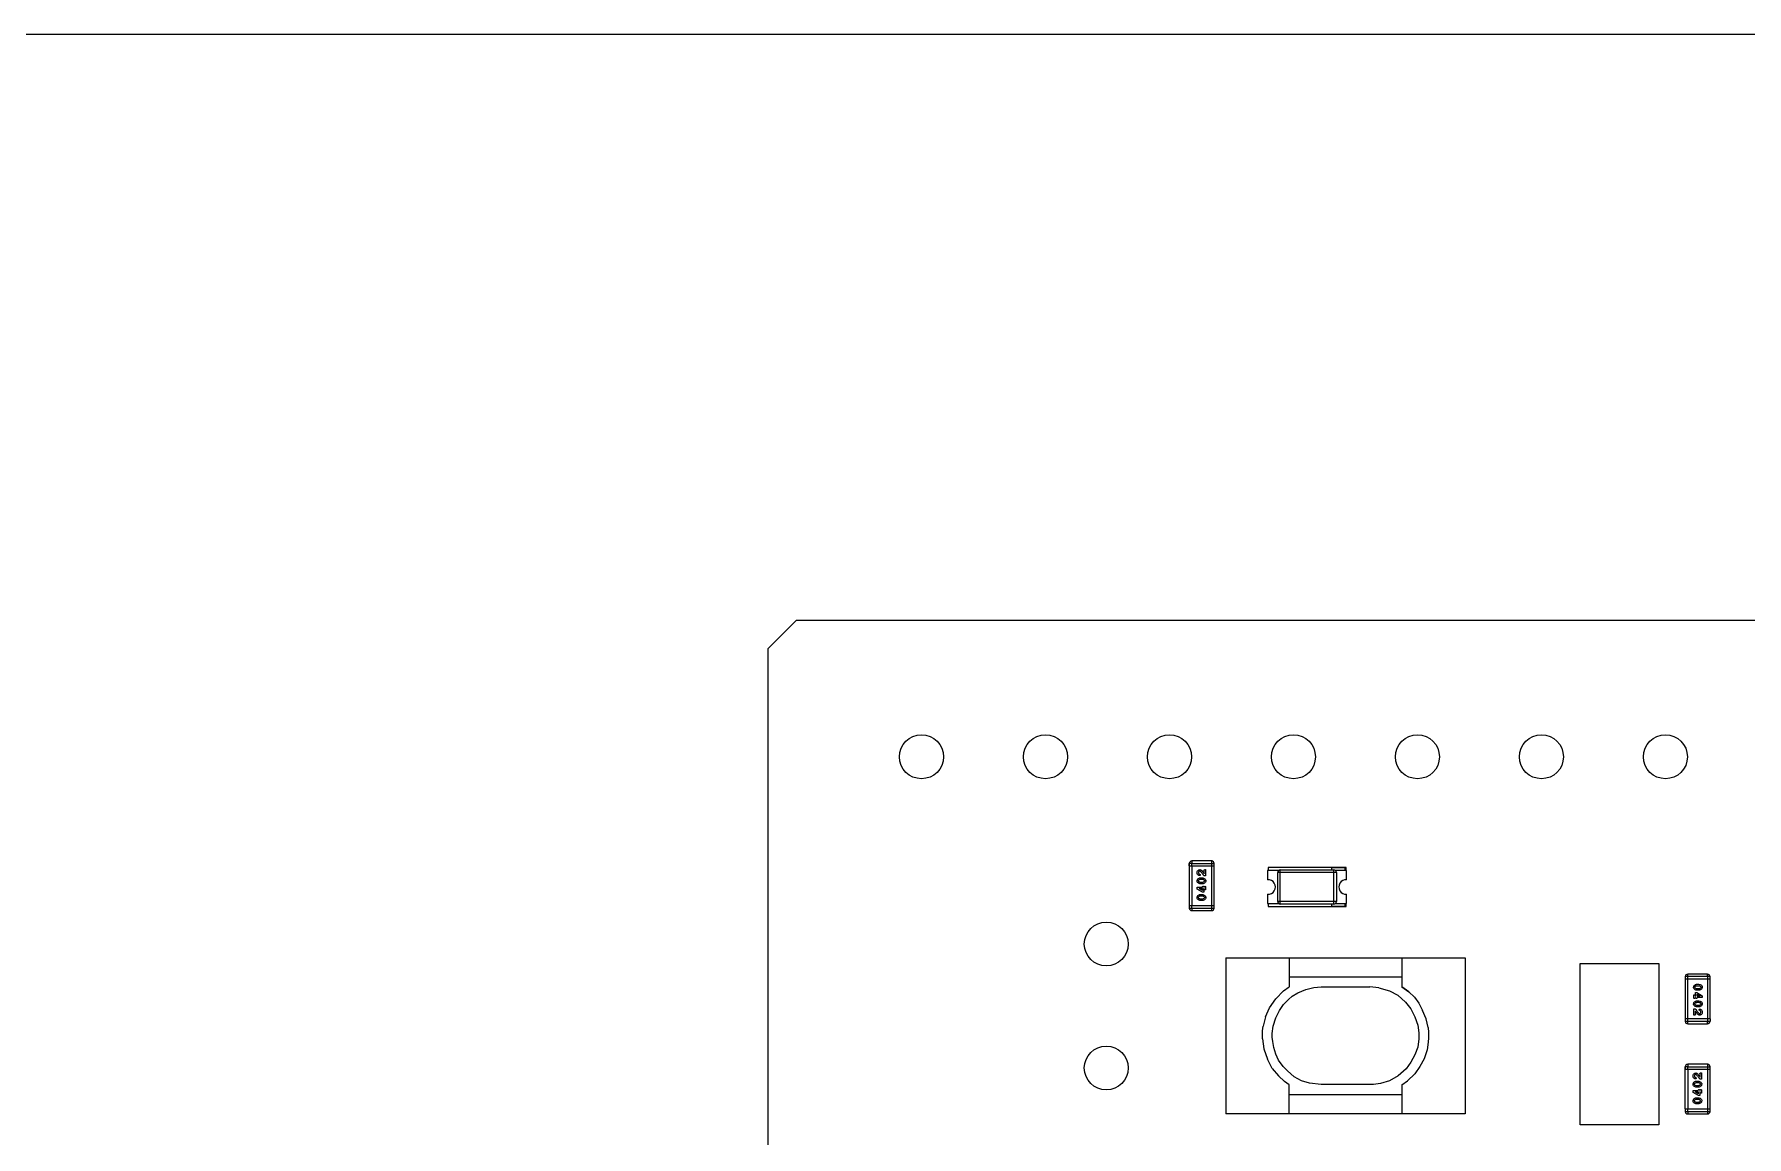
# Model space of a CAD drawing. Header units: millimetres. Extents: x 16604 to 36223, y 4309 to 8014.
# Drawn here: x 19447.64 to 19482.72, y 5306.21 to 5328.8 of the extents above; entities that cross this region are included whole.
import ezdxf

# ---------------------------------------------------------------- set-up
doc = ezdxf.new("R2010")
doc.units = ezdxf.units.MM
doc.layers.get('0').update_dxf_attribs({"lineweight": 35})

msp = doc.modelspace()

# ---------------------------------------------------------------- linework, layer by layer
at = {"color": 7, "linetype": 'Continuous', "lineweight": 25}
for p, q in [((19424.481, 5328.798), (19546.409, 5328.798)), ((19463.252, 5316.79), (19462.667, 5316.206)), ((19515.042, 5316.79), (19463.252, 5316.79)), ((19462.667, 5316.206), (19462.667, 5296.419)), ((19471.354, 5311.811), (19471.303, 5311.811)), ((19471.303, 5311.811), (19471.303, 5311.761)), ((19471.303, 5311.761), (19471.303, 5311.811)), ((19471.303, 5311.761), (19471.811, 5311.761)), ((19471.303, 5311.761), (19471.303, 5310.948)), ((19471.354, 5311.862), (19471.354, 5311.811)), ((19471.76, 5311.862), (19471.354, 5311.862)), ((19471.354, 5311.811), (19471.811, 5311.811)), ((19471.354, 5311.761), (19471.354, 5311.811)), ((19471.354, 5311.761), (19471.354, 5310.948)), ((19471.76, 5311.862), (19471.76, 5311.811)), ((19471.76, 5311.811), (19471.76, 5311.761)), ((19471.76, 5311.761), (19471.76, 5310.948)), ((19471.811, 5311.761), (19471.811, 5311.811)), ((19471.811, 5310.948), (19471.811, 5311.761)), ((19472.916, 5311.729), (19472.916, 5311.669)), ((19474.516, 5311.729), (19472.916, 5311.729)), ((19474.216, 5311.719), (19474.216, 5311.679)), ((19474.496, 5311.719), (19474.216, 5311.719)), ((19474.496, 5311.669), (19474.496, 5311.719)), ((19474.516, 5311.669), (19474.516, 5311.729)), ((19471.537, 5311.517), (19471.567, 5311.517)), ((19471.537, 5311.488), (19471.566, 5311.488)), ((19471.566, 5311.422), (19471.537, 5311.422)), ((19471.567, 5311.393), (19471.537, 5311.393)), ((19471.638, 5311.556), (19471.607, 5311.556)), ((19471.609, 5311.601), (19471.609, 5311.661)), ((19471.625, 5311.685), (19471.638, 5311.685)), ((19471.638, 5311.685), (19471.638, 5311.556)), ((19473.136, 5311.669), (19472.906, 5311.669)), ((19472.906, 5311.669), (19472.906, 5311.479)), ((19473.116, 5311.029), (19473.116, 5311.629)), ((19474.316, 5311.629), (19473.116, 5311.629)), ((19473.166, 5311.679), (19474.266, 5311.679)), ((19473.166, 5310.979), (19473.166, 5311.679)), ((19474.266, 5310.979), (19474.266, 5311.679)), ((19474.526, 5311.669), (19474.296, 5311.669)), ((19474.316, 5311.629), (19474.316, 5311.029)), ((19474.526, 5311.479), (19474.526, 5311.669)), ((19471.465, 5311.287), (19471.465, 5311.325)), ((19471.465, 5311.325), (19471.57, 5311.325)), ((19471.575, 5311.22), (19471.465, 5311.287)), ((19471.505, 5311.296), (19471.57, 5311.296)), ((19471.57, 5311.257), (19471.505, 5311.296)), ((19471.537, 5311.176), (19471.567, 5311.176)), ((19471.537, 5311.147), (19471.566, 5311.147)), ((19471.566, 5311.081), (19471.537, 5311.081)), ((19471.567, 5311.053), (19471.537, 5311.053)), ((19471.57, 5311.296), (19471.57, 5311.257)), ((19471.599, 5311.22), (19471.575, 5311.22)), ((19471.599, 5311.325), (19471.609, 5311.325)), ((19471.609, 5311.296), (19471.599, 5311.296)), ((19471.599, 5311.296), (19471.599, 5311.22)), ((19471.609, 5311.286), (19471.609, 5311.296)), ((19471.638, 5311.325), (19471.638, 5311.286)), ((19472.906, 5311.18), (19472.906, 5310.989)), ((19474.316, 5311.029), (19473.116, 5311.029)), ((19474.526, 5310.989), (19474.526, 5311.18)), ((19471.303, 5310.948), (19471.303, 5310.897)), ((19471.303, 5310.948), (19471.76, 5310.948)), ((19471.303, 5310.897), (19471.76, 5310.897)), ((19471.354, 5310.897), (19471.354, 5310.948)), ((19471.354, 5310.897), (19471.354, 5310.846)), ((19471.354, 5310.846), (19471.76, 5310.846)), ((19471.76, 5310.948), (19471.76, 5310.897)), ((19471.76, 5310.948), (19471.811, 5310.948)), ((19471.76, 5310.897), (19471.76, 5310.846)), ((19471.76, 5310.897), (19471.811, 5310.897)), ((19471.811, 5310.897), (19471.811, 5310.948)), ((19472.906, 5310.989), (19473.136, 5310.989)), ((19472.916, 5310.989), (19472.916, 5310.929)), ((19472.916, 5310.929), (19474.516, 5310.929)), ((19474.266, 5310.979), (19473.166, 5310.979)), ((19474.216, 5310.979), (19474.216, 5310.939)), ((19474.216, 5310.939), (19474.496, 5310.939)), ((19474.296, 5310.989), (19474.526, 5310.989)), ((19474.496, 5310.939), (19474.496, 5310.989)), ((19474.516, 5310.929), (19474.516, 5310.989)), ((19472.053, 5309.881), (19472.053, 5306.681)), ((19472.053, 5309.881), (19476.953, 5309.881)), ((19473.349, 5309.881), (19473.349, 5309.287)), ((19475.657, 5309.881), (19475.657, 5309.287)), ((19476.953, 5309.881), (19476.953, 5306.681)), ((19479.312, 5309.764), (19480.922, 5309.764)), ((19479.312, 5306.454), (19479.312, 5309.764)), ((19480.922, 5309.764), (19480.922, 5306.454)), ((19473.233, 5309.201), (19473.349, 5309.287)), ((19475.657, 5309.481), (19473.349, 5309.481)), ((19473.693, 5309.231), (19473.853, 5309.271)), ((19473.853, 5309.271), (19474.003, 5309.281)), ((19474.003, 5309.281), (19475.003, 5309.281)), ((19475.183, 5309.261), (19475.003, 5309.281)), ((19475.183, 5309.261), (19475.403, 5309.201)), ((19475.657, 5309.287), (19475.803, 5309.181)), ((19475.803, 5309.181), (19475.657, 5309.287)), ((19481.971, 5309.492), (19481.463, 5309.492)), ((19481.463, 5309.492), (19481.463, 5309.441)), ((19481.463, 5309.441), (19481.463, 5308.578)), ((19481.971, 5309.441), (19481.463, 5309.441)), ((19481.92, 5309.543), (19481.514, 5309.543)), ((19481.514, 5309.492), (19481.514, 5309.543)), ((19481.514, 5308.578), (19481.514, 5309.492)), ((19481.708, 5309.336), (19481.737, 5309.336)), ((19481.708, 5309.307), (19481.737, 5309.307)), ((19481.92, 5309.492), (19481.92, 5309.543)), ((19481.92, 5309.492), (19481.92, 5308.578)), ((19481.971, 5308.628), (19481.971, 5309.492)), ((19472.943, 5308.851), (19473.073, 5309.041)), ((19473.233, 5309.201), (19473.073, 5309.041)), ((19473.153, 5308.801), (19473.233, 5308.921)), ((19473.233, 5308.921), (19473.333, 5309.021)), ((19473.333, 5309.021), (19473.413, 5309.091)), ((19473.413, 5309.091), (19473.523, 5309.161)), ((19473.523, 5309.161), (19473.693, 5309.231)), ((19475.403, 5309.201), (19475.573, 5309.111)), ((19475.573, 5309.111), (19475.733, 5308.971)), ((19475.733, 5308.971), (19475.843, 5308.831)), ((19475.913, 5309.071), (19475.803, 5309.181)), ((19475.913, 5309.071), (19476.003, 5308.951)), ((19476.003, 5308.951), (19476.083, 5308.801)), ((19481.636, 5309.064), (19481.636, 5309.103)), ((19481.665, 5309.103), (19481.665, 5309.092)), ((19481.665, 5309.092), (19481.675, 5309.092)), ((19481.675, 5309.064), (19481.665, 5309.064)), ((19481.675, 5309.092), (19481.675, 5309.168)), ((19481.675, 5309.168), (19481.699, 5309.168)), ((19481.699, 5309.168), (19481.809, 5309.101)), ((19481.704, 5309.132), (19481.769, 5309.092)), ((19481.704, 5309.092), (19481.704, 5309.132)), ((19481.769, 5309.092), (19481.704, 5309.092)), ((19481.809, 5309.064), (19481.704, 5309.064)), ((19481.737, 5309.242), (19481.708, 5309.242)), ((19481.737, 5309.213), (19481.708, 5309.213)), ((19481.708, 5308.995), (19481.737, 5308.995)), ((19481.708, 5308.967), (19481.737, 5308.967)), ((19481.809, 5309.101), (19481.809, 5309.064)), ((19472.863, 5308.671), (19472.813, 5308.481)), ((19472.863, 5308.671), (19472.943, 5308.851)), ((19473.023, 5308.481), (19473.073, 5308.651)), ((19473.073, 5308.651), (19473.153, 5308.801)), ((19475.843, 5308.831), (19475.923, 5308.671)), ((19475.923, 5308.671), (19475.983, 5308.501)), ((19476.153, 5308.631), (19476.083, 5308.801)), ((19476.193, 5308.451), (19476.153, 5308.631)), ((19481.971, 5308.628), (19481.463, 5308.628)), ((19481.463, 5308.578), (19481.971, 5308.578)), ((19481.514, 5308.527), (19481.514, 5308.578)), ((19481.636, 5308.704), (19481.636, 5308.833)), ((19481.636, 5308.833), (19481.667, 5308.833)), ((19481.649, 5308.704), (19481.636, 5308.704)), ((19481.665, 5308.788), (19481.665, 5308.728)), ((19481.737, 5308.901), (19481.708, 5308.901)), ((19481.737, 5308.872), (19481.708, 5308.872)), ((19481.92, 5308.527), (19481.92, 5308.578)), ((19481.971, 5308.628), (19481.971, 5308.578)), ((19472.803, 5308.381), (19472.813, 5308.481)), ((19472.803, 5308.221), (19472.803, 5308.381)), ((19472.803, 5308.221), (19472.833, 5308.011)), ((19473.003, 5308.331), (19473.023, 5308.481)), ((19473.003, 5308.251), (19473.003, 5308.331)), ((19473.013, 5308.161), (19473.003, 5308.251)), ((19475.983, 5308.501), (19476.003, 5308.341)), ((19476.003, 5308.221), (19475.983, 5308.051)), ((19476.003, 5308.341), (19476.003, 5308.221)), ((19476.193, 5308.451), (19476.203, 5308.351)), ((19476.203, 5308.241), (19476.193, 5308.151)), ((19476.203, 5308.351), (19476.203, 5308.241)), ((19481.514, 5308.527), (19481.92, 5308.527)), ((19472.833, 5308.011), (19472.903, 5307.801)), ((19473.033, 5308.041), (19473.013, 5308.161)), ((19473.073, 5307.901), (19473.033, 5308.041)), ((19473.133, 5307.781), (19473.073, 5307.901)), ((19475.923, 5307.891), (19475.843, 5307.741)), ((19475.983, 5308.051), (19475.923, 5307.891)), ((19476.173, 5307.991), (19476.113, 5307.811)), ((19476.193, 5308.151), (19476.173, 5307.991)), ((19473.003, 5307.611), (19472.903, 5307.801)), ((19473.003, 5307.611), (19473.133, 5307.461)), ((19473.223, 5307.651), (19473.133, 5307.781)), ((19473.313, 5307.561), (19473.223, 5307.651)), ((19473.453, 5307.441), (19473.313, 5307.561)), ((19475.743, 5307.601), (19475.583, 5307.461)), ((19475.843, 5307.741), (19475.743, 5307.601)), ((19476.023, 5307.651), (19475.923, 5307.501)), ((19476.113, 5307.811), (19476.023, 5307.651)), ((19481.514, 5307.646), (19481.463, 5307.646)), ((19481.463, 5307.646), (19481.463, 5307.595)), ((19481.463, 5307.595), (19481.463, 5307.646)), ((19481.463, 5307.595), (19481.514, 5307.595)), ((19481.463, 5306.783), (19481.463, 5307.595)), ((19481.514, 5307.697), (19481.514, 5307.646)), ((19481.92, 5307.697), (19481.514, 5307.697)), ((19481.514, 5307.646), (19481.971, 5307.646)), ((19481.514, 5307.595), (19481.514, 5307.646)), ((19481.514, 5307.595), (19481.971, 5307.595)), ((19481.514, 5307.595), (19481.514, 5306.783)), ((19481.785, 5307.519), (19481.798, 5307.519)), ((19481.798, 5307.519), (19481.798, 5307.391)), ((19481.92, 5307.697), (19481.92, 5307.646)), ((19481.92, 5307.646), (19481.92, 5307.595)), ((19481.92, 5307.595), (19481.92, 5306.783)), ((19481.971, 5307.595), (19481.971, 5307.646)), ((19481.971, 5306.783), (19481.971, 5307.595)), ((19473.253, 5307.341), (19473.133, 5307.461)), ((19473.349, 5307.275), (19473.253, 5307.341)), ((19473.349, 5306.681), (19473.349, 5307.275)), ((19473.603, 5307.361), (19473.453, 5307.441)), ((19473.763, 5307.311), (19473.603, 5307.361)), ((19474.003, 5307.281), (19473.763, 5307.311)), ((19474.713, 5307.281), (19474.003, 5307.281)), ((19475.073, 5307.281), (19474.713, 5307.281)), ((19475.223, 5307.301), (19475.073, 5307.281)), ((19475.403, 5307.361), (19475.223, 5307.301)), ((19475.583, 5307.461), (19475.403, 5307.361)), ((19475.657, 5307.275), (19475.773, 5307.361)), ((19475.657, 5307.275), (19475.657, 5306.681)), ((19475.773, 5307.361), (19475.923, 5307.501)), ((19481.625, 5307.122), (19481.625, 5307.16)), ((19481.625, 5307.16), (19481.73, 5307.16)), ((19481.697, 5307.351), (19481.727, 5307.351)), ((19481.697, 5307.323), (19481.726, 5307.323)), ((19481.726, 5307.257), (19481.697, 5307.257)), ((19481.727, 5307.228), (19481.697, 5307.228)), ((19481.759, 5307.16), (19481.769, 5307.16)), ((19481.798, 5307.391), (19481.767, 5307.391)), ((19481.769, 5307.435), (19481.769, 5307.496)), ((19481.798, 5307.16), (19481.798, 5307.121)), ((19473.349, 5307.081), (19475.657, 5307.081)), ((19481.735, 5307.055), (19481.625, 5307.122)), ((19481.665, 5307.131), (19481.73, 5307.131)), ((19481.73, 5307.091), (19481.665, 5307.131)), ((19481.697, 5307.011), (19481.727, 5307.011)), ((19481.697, 5306.982), (19481.726, 5306.982)), ((19481.726, 5306.916), (19481.697, 5306.916)), ((19481.727, 5306.887), (19481.697, 5306.887)), ((19481.73, 5307.131), (19481.73, 5307.091)), ((19481.759, 5307.055), (19481.735, 5307.055)), ((19481.769, 5307.131), (19481.759, 5307.131)), ((19481.759, 5307.131), (19481.759, 5307.055)), ((19481.769, 5307.121), (19481.769, 5307.131)), ((19476.953, 5306.681), (19472.053, 5306.681)), ((19480.922, 5306.454), (19479.312, 5306.454)), ((19481.463, 5306.783), (19481.92, 5306.783)), ((19481.463, 5306.783), (19481.463, 5306.732)), ((19481.463, 5306.732), (19481.92, 5306.732)), ((19481.514, 5306.732), (19481.514, 5306.783)), ((19481.514, 5306.732), (19481.514, 5306.681)), ((19481.514, 5306.681), (19481.92, 5306.681)), ((19481.92, 5306.783), (19481.971, 5306.783)), ((19481.92, 5306.783), (19481.92, 5306.732)), ((19481.92, 5306.732), (19481.92, 5306.681)), ((19481.92, 5306.732), (19481.971, 5306.732)), ((19481.971, 5306.732), (19481.971, 5306.783))]:
    msp.add_line(p, q, dxfattribs=at)
for centre in [(19465.817, 5313.996), (19468.357, 5313.996), (19470.897, 5313.996), (19473.437, 5313.996), (19475.977, 5313.996), (19478.517, 5313.996), (19481.057, 5313.996), (19469.602, 5310.161), (19469.602, 5307.621)]:
    msp.add_circle(centre, 0.45, dxfattribs=at)
for centre, radius, start, end in [((19471.354, 5311.811), 0.0508, 90, 180), ((19471.76, 5311.811), 0.0508, 0, 90), ((19472.916, 5311.329), 0.15, 266.1775, 93.8226), ((19473.166, 5311.629), 0.05, 90, 180), ((19474.266, 5311.629), 0.05, 0, 90), ((19474.516, 5311.329), 0.15, 86.1775, 273.8226), ((19473.166, 5311.029), 0.05, 180, 270), ((19474.266, 5311.029), 0.05, 270, 0), ((19471.354, 5310.897), 0.0508, 180, 270), ((19471.76, 5310.897), 0.0508, 270, 0), ((19481.514, 5309.492), 0.0508, 90, 180), ((19481.92, 5309.492), 0.0508, 0, 90), ((19481.514, 5308.578), 0.0508, 180, 270), ((19481.92, 5308.578), 0.0508, 270, 0), ((19481.514, 5307.646), 0.0508, 90, 180), ((19481.92, 5307.646), 0.0508, 0, 90), ((19481.514, 5306.732), 0.0508, 180, 270), ((19481.92, 5306.732), 0.0508, 270, 0)]:
    msp.add_arc(centre, radius, start, end, dxfattribs=at)
for points, knots in [([(19471.807, 5311.83), (19471.807, 5311.83), (19471.806, 5311.834), (19471.802, 5311.841), (19471.795, 5311.849), (19471.787, 5311.855), (19471.778, 5311.859), (19471.769, 5311.862), (19471.763, 5311.862), (19471.76, 5311.862)], [0, 0, 0, 0, 0.017775, 0.191787, 0.36605, 0.537057, 0.701169, 0.855769, 1, 1, 1, 1]), ([(19471.463, 5311.623), (19471.463, 5311.632), (19471.465, 5311.649), (19471.479, 5311.669), (19471.497, 5311.682), (19471.511, 5311.684), (19471.517, 5311.685)], [0, 0, 0, 0, 0.2802887, 0.5598365, 0.7799445, 1, 1, 1, 1]), ([(19471.512, 5311.561), (19471.504, 5311.563), (19471.488, 5311.568), (19471.468, 5311.59), (19471.464, 5311.611), (19471.463, 5311.623)], [0, 0, 0, 0, 0.2798135, 0.5606238, 1, 1, 1, 1]), ([(19471.463, 5311.455), (19471.464, 5311.465), (19471.466, 5311.486), (19471.49, 5311.503), (19471.513, 5311.515), (19471.529, 5311.516), (19471.537, 5311.517)], [0, 0, 0, 0, 0.278653, 0.558132, 0.779122, 1, 1, 1, 1]), ([(19471.537, 5311.393), (19471.527, 5311.395), (19471.507, 5311.397), (19471.482, 5311.41), (19471.465, 5311.431), (19471.463, 5311.447), (19471.463, 5311.455)], [0, 0, 0, 0, 0.280233, 0.56078, 0.780163, 1, 1, 1, 1]), ([(19471.516, 5311.656), (19471.512, 5311.655), (19471.503, 5311.653), (19471.493, 5311.641), (19471.492, 5311.63), (19471.491, 5311.623)], [0, 0, 0, 0, 0.278618, 0.559765, 1, 1, 1, 1]), ([(19471.491, 5311.623), (19471.492, 5311.618), (19471.493, 5311.609), (19471.498, 5311.602), (19471.5, 5311.598)], [0, 0, 0, 0, 0.559769, 1, 1, 1, 1]), ([(19471.491, 5311.455), (19471.492, 5311.459), (19471.493, 5311.467), (19471.498, 5311.473), (19471.5, 5311.475)], [0, 0, 0, 0, 0.559719, 1, 1, 1, 1]), ([(19471.501, 5311.434), (19471.498, 5311.438), (19471.492, 5311.444), (19471.492, 5311.451), (19471.491, 5311.455)], [0, 0, 0, 0, 0.558894, 1, 1, 1, 1]), ([(19471.5, 5311.598), (19471.503, 5311.596), (19471.507, 5311.593), (19471.512, 5311.591), (19471.515, 5311.59)], [0, 0, 0, 0, 0.559298, 1, 1, 1, 1]), ([(19471.5, 5311.475), (19471.507, 5311.479), (19471.518, 5311.487), (19471.532, 5311.487), (19471.537, 5311.488)], [0, 0, 0, 0, 0.559235, 1, 1, 1, 1]), ([(19471.537, 5311.422), (19471.53, 5311.423), (19471.517, 5311.424), (19471.506, 5311.431), (19471.501, 5311.434)], [0, 0, 0, 0, 0.559873, 1, 1, 1, 1]), ([(19471.526, 5311.576), (19471.525, 5311.574), (19471.525, 5311.57), (19471.521, 5311.565), (19471.517, 5311.562), (19471.513, 5311.561), (19471.512, 5311.561)], [0, 0, 0, 0, 0.2795042, 0.559316, 0.7797731, 1, 1, 1, 1]), ([(19471.515, 5311.59), (19471.516, 5311.589), (19471.52, 5311.588), (19471.523, 5311.585), (19471.525, 5311.58), (19471.526, 5311.577), (19471.526, 5311.576)], [0, 0, 0, 0, 0.280502, 0.559573, 0.77954, 1, 1, 1, 1]), ([(19471.532, 5311.648), (19471.529, 5311.65), (19471.525, 5311.654), (19471.518, 5311.655), (19471.516, 5311.656)], [0, 0, 0, 0, 0.560979, 1, 1, 1, 1]), ([(19471.517, 5311.685), (19471.524, 5311.684), (19471.534, 5311.683), (19471.547, 5311.675), (19471.556, 5311.666), (19471.562, 5311.66), (19471.564, 5311.657)], [0, 0, 0, 0, 0.338889, 0.558801, 0.779364, 1, 1, 1, 1]), ([(19471.607, 5311.556), (19471.599, 5311.567), (19471.585, 5311.584), (19471.566, 5311.608), (19471.55, 5311.629), (19471.538, 5311.641), (19471.532, 5311.648)], [0, 0, 0, 0, 0.340031, 0.560051, 0.780068, 1, 1, 1, 1]), ([(19471.564, 5311.657), (19471.573, 5311.646), (19471.588, 5311.628), (19471.603, 5311.609), (19471.609, 5311.601)], [0, 0, 0, 0, 0.559982, 1, 1, 1, 1]), ([(19471.566, 5311.488), (19471.574, 5311.487), (19471.587, 5311.486), (19471.598, 5311.479), (19471.602, 5311.476)], [0, 0, 0, 0, 0.559888, 1, 1, 1, 1]), ([(19471.603, 5311.435), (19471.597, 5311.431), (19471.586, 5311.424), (19471.572, 5311.423), (19471.566, 5311.422)], [0, 0, 0, 0, 0.559159, 1, 1, 1, 1]), ([(19471.567, 5311.517), (19471.577, 5311.516), (19471.597, 5311.513), (19471.622, 5311.5), (19471.639, 5311.479), (19471.64, 5311.463), (19471.641, 5311.455)], [0, 0, 0, 0, 0.280233, 0.560818, 0.780182, 1, 1, 1, 1]), ([(19471.641, 5311.455), (19471.64, 5311.445), (19471.637, 5311.424), (19471.614, 5311.407), (19471.59, 5311.395), (19471.575, 5311.394), (19471.567, 5311.393)], [0, 0, 0, 0, 0.278665, 0.558122, 0.779114, 1, 1, 1, 1]), ([(19471.602, 5311.476), (19471.606, 5311.473), (19471.611, 5311.467), (19471.612, 5311.459), (19471.612, 5311.455)], [0, 0, 0, 0, 0.55887, 1, 1, 1, 1]), ([(19471.612, 5311.455), (19471.612, 5311.451), (19471.611, 5311.443), (19471.606, 5311.438), (19471.603, 5311.435)], [0, 0, 0, 0, 0.559767, 1, 1, 1, 1]), ([(19471.604, 5311.67), (19471.605, 5311.673), (19471.605, 5311.676), (19471.608, 5311.68), (19471.614, 5311.684), (19471.62, 5311.684), (19471.625, 5311.685)], [0, 0, 0, 0, 0.249198, 0.374789, 0.500587, 1, 1, 1, 1]), ([(19471.609, 5311.661), (19471.608, 5311.662), (19471.605, 5311.665), (19471.605, 5311.669), (19471.604, 5311.67)], [0, 0, 0, 0, 0.56148, 1, 1, 1, 1]), ([(19471.463, 5311.114), (19471.464, 5311.124), (19471.466, 5311.145), (19471.49, 5311.163), (19471.513, 5311.174), (19471.529, 5311.175), (19471.537, 5311.176)], [0, 0, 0, 0, 0.278653, 0.558132, 0.779122, 1, 1, 1, 1]), ([(19471.537, 5311.053), (19471.527, 5311.054), (19471.507, 5311.056), (19471.482, 5311.07), (19471.465, 5311.09), (19471.463, 5311.106), (19471.463, 5311.114)], [0, 0, 0, 0, 0.2802329, 0.5607804, 0.7801634, 1, 1, 1, 1]), ([(19471.491, 5311.114), (19471.492, 5311.119), (19471.493, 5311.126), (19471.498, 5311.132), (19471.5, 5311.134)], [0, 0, 0, 0, 0.5597193, 1, 1, 1, 1]), ([(19471.501, 5311.094), (19471.498, 5311.097), (19471.492, 5311.103), (19471.492, 5311.111), (19471.491, 5311.114)], [0, 0, 0, 0, 0.5588939, 1, 1, 1, 1]), ([(19471.5, 5311.134), (19471.507, 5311.138), (19471.518, 5311.146), (19471.532, 5311.147), (19471.537, 5311.147)], [0, 0, 0, 0, 0.559235, 1, 1, 1, 1]), ([(19471.537, 5311.081), (19471.53, 5311.082), (19471.517, 5311.083), (19471.506, 5311.09), (19471.501, 5311.094)], [0, 0, 0, 0, 0.559873, 1, 1, 1, 1]), ([(19471.566, 5311.147), (19471.574, 5311.146), (19471.587, 5311.146), (19471.598, 5311.138), (19471.602, 5311.135)], [0, 0, 0, 0, 0.559888, 1, 1, 1, 1]), ([(19471.603, 5311.094), (19471.597, 5311.09), (19471.586, 5311.083), (19471.572, 5311.082), (19471.566, 5311.081)], [0, 0, 0, 0, 0.559159, 1, 1, 1, 1]), ([(19471.567, 5311.176), (19471.577, 5311.175), (19471.597, 5311.172), (19471.622, 5311.159), (19471.639, 5311.138), (19471.64, 5311.122), (19471.641, 5311.114)], [0, 0, 0, 0, 0.280233, 0.560818, 0.780182, 1, 1, 1, 1]), ([(19471.641, 5311.114), (19471.64, 5311.104), (19471.637, 5311.083), (19471.614, 5311.066), (19471.59, 5311.054), (19471.575, 5311.053), (19471.567, 5311.053)], [0, 0, 0, 0, 0.278665, 0.558122, 0.779114, 1, 1, 1, 1]), ([(19471.57, 5311.325), (19471.57, 5311.328), (19471.57, 5311.333), (19471.573, 5311.339), (19471.579, 5311.343), (19471.583, 5311.343), (19471.585, 5311.344)], [0, 0, 0, 0, 0.280975, 0.560088, 0.779862, 1, 1, 1, 1]), ([(19471.585, 5311.344), (19471.587, 5311.343), (19471.592, 5311.343), (19471.599, 5311.336), (19471.599, 5311.329), (19471.599, 5311.325)], [0, 0, 0, 0, 0.280064, 0.559335, 1, 1, 1, 1]), ([(19471.602, 5311.135), (19471.606, 5311.132), (19471.611, 5311.126), (19471.612, 5311.118), (19471.612, 5311.114)], [0, 0, 0, 0, 0.55887, 1, 1, 1, 1]), ([(19471.612, 5311.114), (19471.612, 5311.11), (19471.611, 5311.102), (19471.606, 5311.097), (19471.603, 5311.094)], [0, 0, 0, 0, 0.559767, 1, 1, 1, 1]), ([(19471.609, 5311.325), (19471.61, 5311.328), (19471.61, 5311.333), (19471.613, 5311.339), (19471.618, 5311.343), (19471.622, 5311.343), (19471.624, 5311.344)], [0, 0, 0, 0, 0.280975, 0.560088, 0.779862, 1, 1, 1, 1]), ([(19471.624, 5311.268), (19471.621, 5311.268), (19471.616, 5311.269), (19471.61, 5311.276), (19471.61, 5311.282), (19471.609, 5311.286)], [0, 0, 0, 0, 0.280041, 0.559337, 1, 1, 1, 1]), ([(19471.624, 5311.344), (19471.626, 5311.343), (19471.631, 5311.343), (19471.638, 5311.336), (19471.638, 5311.329), (19471.638, 5311.325)], [0, 0, 0, 0, 0.2800636, 0.5593346, 1, 1, 1, 1]), ([(19471.638, 5311.286), (19471.638, 5311.284), (19471.638, 5311.279), (19471.635, 5311.272), (19471.63, 5311.268), (19471.626, 5311.268), (19471.624, 5311.268)], [0, 0, 0, 0, 0.280947, 0.560058, 0.77987, 1, 1, 1, 1]), ([(19481.633, 5309.275), (19481.634, 5309.285), (19481.637, 5309.305), (19481.661, 5309.323), (19481.684, 5309.334), (19481.7, 5309.336), (19481.708, 5309.336)], [0, 0, 0, 0, 0.278665, 0.558122, 0.779114, 1, 1, 1, 1]), ([(19481.708, 5309.213), (19481.698, 5309.214), (19481.678, 5309.216), (19481.653, 5309.23), (19481.635, 5309.251), (19481.634, 5309.267), (19481.633, 5309.275)], [0, 0, 0, 0, 0.2802329, 0.5608177, 0.7801821, 1, 1, 1, 1]), ([(19481.662, 5309.274), (19481.662, 5309.279), (19481.663, 5309.287), (19481.668, 5309.292), (19481.671, 5309.295)], [0, 0, 0, 0, 0.559767, 1, 1, 1, 1]), ([(19481.672, 5309.254), (19481.669, 5309.257), (19481.663, 5309.263), (19481.662, 5309.271), (19481.662, 5309.274)], [0, 0, 0, 0, 0.55887, 1, 1, 1, 1]), ([(19481.671, 5309.295), (19481.677, 5309.299), (19481.689, 5309.306), (19481.702, 5309.307), (19481.708, 5309.307)], [0, 0, 0, 0, 0.559159, 1, 1, 1, 1]), ([(19481.737, 5309.336), (19481.747, 5309.335), (19481.767, 5309.333), (19481.792, 5309.319), (19481.809, 5309.299), (19481.811, 5309.283), (19481.811, 5309.275)], [0, 0, 0, 0, 0.280233, 0.56078, 0.780163, 1, 1, 1, 1]), ([(19481.737, 5309.307), (19481.744, 5309.307), (19481.757, 5309.306), (19481.768, 5309.299), (19481.773, 5309.295)], [0, 0, 0, 0, 0.559873, 1, 1, 1, 1]), ([(19481.811, 5309.275), (19481.81, 5309.265), (19481.808, 5309.244), (19481.784, 5309.226), (19481.761, 5309.215), (19481.745, 5309.214), (19481.737, 5309.213)], [0, 0, 0, 0, 0.278653, 0.558132, 0.779122, 1, 1, 1, 1]), ([(19481.773, 5309.295), (19481.776, 5309.292), (19481.782, 5309.286), (19481.782, 5309.278), (19481.783, 5309.275)], [0, 0, 0, 0, 0.558894, 1, 1, 1, 1]), ([(19481.783, 5309.275), (19481.782, 5309.27), (19481.782, 5309.263), (19481.776, 5309.257), (19481.774, 5309.254)], [0, 0, 0, 0, 0.559719, 1, 1, 1, 1]), ([(19481.633, 5308.934), (19481.634, 5308.944), (19481.637, 5308.965), (19481.661, 5308.982), (19481.684, 5308.994), (19481.7, 5308.995), (19481.708, 5308.995)], [0, 0, 0, 0, 0.278665, 0.558122, 0.779114, 1, 1, 1, 1]), ([(19481.708, 5308.872), (19481.698, 5308.873), (19481.678, 5308.876), (19481.653, 5308.889), (19481.635, 5308.91), (19481.634, 5308.926), (19481.633, 5308.934)], [0, 0, 0, 0, 0.280233, 0.560818, 0.780182, 1, 1, 1, 1]), ([(19481.636, 5309.103), (19481.636, 5309.105), (19481.636, 5309.11), (19481.639, 5309.117), (19481.644, 5309.121), (19481.648, 5309.121), (19481.65, 5309.121)], [0, 0, 0, 0, 0.280947, 0.560058, 0.77987, 1, 1, 1, 1]), ([(19481.65, 5309.045), (19481.648, 5309.046), (19481.643, 5309.046), (19481.636, 5309.053), (19481.636, 5309.06), (19481.636, 5309.064)], [0, 0, 0, 0, 0.280064, 0.559335, 1, 1, 1, 1]), ([(19481.65, 5309.121), (19481.653, 5309.121), (19481.658, 5309.12), (19481.664, 5309.113), (19481.664, 5309.107), (19481.665, 5309.103)], [0, 0, 0, 0, 0.280041, 0.559337, 1, 1, 1, 1]), ([(19481.665, 5309.064), (19481.665, 5309.061), (19481.664, 5309.056), (19481.661, 5309.05), (19481.656, 5309.046), (19481.652, 5309.045), (19481.65, 5309.045)], [0, 0, 0, 0, 0.280975, 0.560088, 0.779862, 1, 1, 1, 1]), ([(19481.662, 5308.934), (19481.662, 5308.938), (19481.663, 5308.946), (19481.668, 5308.951), (19481.671, 5308.954)], [0, 0, 0, 0, 0.559767, 1, 1, 1, 1]), ([(19481.672, 5308.913), (19481.669, 5308.916), (19481.663, 5308.922), (19481.662, 5308.93), (19481.662, 5308.934)], [0, 0, 0, 0, 0.55887, 1, 1, 1, 1]), ([(19481.671, 5308.954), (19481.677, 5308.958), (19481.689, 5308.965), (19481.702, 5308.966), (19481.708, 5308.967)], [0, 0, 0, 0, 0.559159, 1, 1, 1, 1]), ([(19481.708, 5309.242), (19481.701, 5309.242), (19481.687, 5309.243), (19481.676, 5309.251), (19481.672, 5309.254)], [0, 0, 0, 0, 0.559888, 1, 1, 1, 1]), ([(19481.708, 5308.901), (19481.701, 5308.902), (19481.687, 5308.902), (19481.676, 5308.91), (19481.672, 5308.913)], [0, 0, 0, 0, 0.5598875, 1, 1, 1, 1]), ([(19481.69, 5309.045), (19481.687, 5309.046), (19481.682, 5309.046), (19481.676, 5309.053), (19481.675, 5309.06), (19481.675, 5309.064)], [0, 0, 0, 0, 0.280064, 0.559335, 1, 1, 1, 1]), ([(19481.704, 5309.064), (19481.704, 5309.061), (19481.704, 5309.056), (19481.701, 5309.05), (19481.695, 5309.046), (19481.691, 5309.045), (19481.69, 5309.045)], [0, 0, 0, 0, 0.280975, 0.560088, 0.779862, 1, 1, 1, 1]), ([(19481.774, 5309.254), (19481.767, 5309.25), (19481.756, 5309.243), (19481.743, 5309.242), (19481.737, 5309.242)], [0, 0, 0, 0, 0.5592349, 1, 1, 1, 1]), ([(19481.737, 5308.995), (19481.747, 5308.994), (19481.767, 5308.992), (19481.792, 5308.978), (19481.809, 5308.958), (19481.811, 5308.942), (19481.811, 5308.934)], [0, 0, 0, 0, 0.280233, 0.56078, 0.780163, 1, 1, 1, 1]), ([(19481.737, 5308.967), (19481.744, 5308.966), (19481.757, 5308.965), (19481.768, 5308.958), (19481.773, 5308.954)], [0, 0, 0, 0, 0.559873, 1, 1, 1, 1]), ([(19481.811, 5308.934), (19481.81, 5308.924), (19481.808, 5308.903), (19481.784, 5308.885), (19481.761, 5308.874), (19481.745, 5308.873), (19481.737, 5308.872)], [0, 0, 0, 0, 0.278653, 0.558132, 0.779122, 1, 1, 1, 1]), ([(19481.774, 5308.914), (19481.767, 5308.91), (19481.756, 5308.902), (19481.743, 5308.901), (19481.737, 5308.901)], [0, 0, 0, 0, 0.559235, 1, 1, 1, 1]), ([(19481.773, 5308.954), (19481.776, 5308.951), (19481.782, 5308.945), (19481.782, 5308.937), (19481.783, 5308.934)], [0, 0, 0, 0, 0.5588939, 1, 1, 1, 1]), ([(19481.783, 5308.934), (19481.782, 5308.93), (19481.782, 5308.922), (19481.776, 5308.916), (19481.774, 5308.914)], [0, 0, 0, 0, 0.559719, 1, 1, 1, 1]), ([(19481.67, 5308.719), (19481.67, 5308.716), (19481.669, 5308.713), (19481.666, 5308.709), (19481.66, 5308.705), (19481.654, 5308.704), (19481.649, 5308.704)], [0, 0, 0, 0, 0.2491976, 0.3747889, 0.5005875, 1, 1, 1, 1]), ([(19481.71, 5308.732), (19481.701, 5308.743), (19481.686, 5308.761), (19481.671, 5308.78), (19481.665, 5308.788)], [0, 0, 0, 0, 0.559982, 1, 1, 1, 1]), ([(19481.665, 5308.728), (19481.666, 5308.727), (19481.669, 5308.724), (19481.67, 5308.72), (19481.67, 5308.719)], [0, 0, 0, 0, 0.56148, 1, 1, 1, 1]), ([(19481.667, 5308.833), (19481.675, 5308.822), (19481.689, 5308.805), (19481.708, 5308.781), (19481.724, 5308.76), (19481.736, 5308.748), (19481.742, 5308.741)], [0, 0, 0, 0, 0.340031, 0.560051, 0.780068, 1, 1, 1, 1]), ([(19481.757, 5308.704), (19481.75, 5308.705), (19481.74, 5308.706), (19481.727, 5308.714), (19481.718, 5308.723), (19481.712, 5308.729), (19481.71, 5308.732)], [0, 0, 0, 0, 0.338889, 0.558801, 0.779364, 1, 1, 1, 1]), ([(19481.742, 5308.741), (19481.745, 5308.739), (19481.75, 5308.735), (19481.756, 5308.734), (19481.758, 5308.733)], [0, 0, 0, 0, 0.560979, 1, 1, 1, 1]), ([(19481.749, 5308.813), (19481.749, 5308.815), (19481.749, 5308.819), (19481.753, 5308.824), (19481.758, 5308.827), (19481.761, 5308.827), (19481.763, 5308.828)], [0, 0, 0, 0, 0.279504, 0.559316, 0.779773, 1, 1, 1, 1]), ([(19481.759, 5308.799), (19481.758, 5308.799), (19481.754, 5308.801), (19481.751, 5308.804), (19481.749, 5308.809), (19481.749, 5308.811), (19481.749, 5308.813)], [0, 0, 0, 0, 0.280502, 0.559573, 0.77954, 1, 1, 1, 1]), ([(19481.811, 5308.765), (19481.811, 5308.757), (19481.809, 5308.74), (19481.795, 5308.72), (19481.777, 5308.706), (19481.764, 5308.705), (19481.757, 5308.704)], [0, 0, 0, 0, 0.280289, 0.559837, 0.779945, 1, 1, 1, 1]), ([(19481.758, 5308.733), (19481.763, 5308.734), (19481.771, 5308.736), (19481.781, 5308.748), (19481.782, 5308.759), (19481.783, 5308.766)], [0, 0, 0, 0, 0.278618, 0.559765, 1, 1, 1, 1]), ([(19481.774, 5308.79), (19481.771, 5308.792), (19481.767, 5308.796), (19481.762, 5308.798), (19481.759, 5308.799)], [0, 0, 0, 0, 0.559298, 1, 1, 1, 1]), ([(19481.763, 5308.828), (19481.77, 5308.825), (19481.786, 5308.821), (19481.807, 5308.799), (19481.81, 5308.778), (19481.811, 5308.765)], [0, 0, 0, 0, 0.279813, 0.560624, 1, 1, 1, 1]), ([(19481.783, 5308.766), (19481.782, 5308.771), (19481.781, 5308.78), (19481.776, 5308.787), (19481.774, 5308.79)], [0, 0, 0, 0, 0.559769, 1, 1, 1, 1]), ([(19481.623, 5307.458), (19481.623, 5307.467), (19481.625, 5307.484), (19481.639, 5307.504), (19481.657, 5307.517), (19481.671, 5307.519), (19481.677, 5307.519)], [0, 0, 0, 0, 0.2802887, 0.5598365, 0.7799445, 1, 1, 1, 1]), ([(19481.677, 5307.519), (19481.684, 5307.519), (19481.694, 5307.518), (19481.707, 5307.509), (19481.716, 5307.501), (19481.722, 5307.494), (19481.724, 5307.491)], [0, 0, 0, 0, 0.338889, 0.558801, 0.779364, 1, 1, 1, 1]), ([(19481.764, 5307.505), (19481.765, 5307.507), (19481.765, 5307.511), (19481.768, 5307.515), (19481.774, 5307.519), (19481.78, 5307.519), (19481.785, 5307.519)], [0, 0, 0, 0, 0.249198, 0.374789, 0.500587, 1, 1, 1, 1]), ([(19481.769, 5307.496), (19481.768, 5307.497), (19481.765, 5307.5), (19481.765, 5307.503), (19481.764, 5307.505)], [0, 0, 0, 0, 0.56148, 1, 1, 1, 1]), ([(19481.967, 5307.665), (19481.967, 5307.665), (19481.966, 5307.669), (19481.962, 5307.675), (19481.955, 5307.683), (19481.947, 5307.69), (19481.938, 5307.694), (19481.929, 5307.696), (19481.923, 5307.697), (19481.92, 5307.697)], [0, 0, 0, 0, 0.017775, 0.191787, 0.36605, 0.537057, 0.701169, 0.855769, 1, 1, 1, 1]), ([(19481.672, 5307.396), (19481.664, 5307.398), (19481.648, 5307.403), (19481.628, 5307.425), (19481.624, 5307.445), (19481.623, 5307.458)], [0, 0, 0, 0, 0.279813, 0.560624, 1, 1, 1, 1]), ([(19481.623, 5307.29), (19481.624, 5307.3), (19481.626, 5307.32), (19481.65, 5307.338), (19481.673, 5307.35), (19481.689, 5307.351), (19481.697, 5307.351)], [0, 0, 0, 0, 0.278653, 0.558132, 0.779122, 1, 1, 1, 1]), ([(19481.697, 5307.228), (19481.687, 5307.229), (19481.667, 5307.232), (19481.642, 5307.245), (19481.625, 5307.266), (19481.623, 5307.282), (19481.623, 5307.29)], [0, 0, 0, 0, 0.280233, 0.56078, 0.780163, 1, 1, 1, 1]), ([(19481.676, 5307.49), (19481.672, 5307.49), (19481.663, 5307.488), (19481.653, 5307.475), (19481.652, 5307.465), (19481.651, 5307.458)], [0, 0, 0, 0, 0.278618, 0.559765, 1, 1, 1, 1]), ([(19481.651, 5307.458), (19481.652, 5307.453), (19481.653, 5307.444), (19481.658, 5307.436), (19481.66, 5307.433)], [0, 0, 0, 0, 0.559769, 1, 1, 1, 1]), ([(19481.651, 5307.29), (19481.652, 5307.294), (19481.653, 5307.302), (19481.658, 5307.308), (19481.66, 5307.31)], [0, 0, 0, 0, 0.559719, 1, 1, 1, 1]), ([(19481.661, 5307.269), (19481.658, 5307.272), (19481.652, 5307.278), (19481.652, 5307.286), (19481.651, 5307.29)], [0, 0, 0, 0, 0.5588939, 1, 1, 1, 1]), ([(19481.66, 5307.433), (19481.663, 5307.431), (19481.667, 5307.428), (19481.672, 5307.426), (19481.675, 5307.425)], [0, 0, 0, 0, 0.559298, 1, 1, 1, 1]), ([(19481.66, 5307.31), (19481.667, 5307.314), (19481.678, 5307.321), (19481.692, 5307.322), (19481.697, 5307.323)], [0, 0, 0, 0, 0.559235, 1, 1, 1, 1]), ([(19481.697, 5307.257), (19481.69, 5307.258), (19481.677, 5307.259), (19481.666, 5307.266), (19481.661, 5307.269)], [0, 0, 0, 0, 0.559873, 1, 1, 1, 1]), ([(19481.686, 5307.411), (19481.685, 5307.409), (19481.685, 5307.404), (19481.681, 5307.4), (19481.676, 5307.397), (19481.673, 5307.396), (19481.672, 5307.396)], [0, 0, 0, 0, 0.279504, 0.559316, 0.779773, 1, 1, 1, 1]), ([(19481.675, 5307.425), (19481.676, 5307.424), (19481.68, 5307.423), (19481.683, 5307.419), (19481.685, 5307.415), (19481.686, 5307.412), (19481.686, 5307.411)], [0, 0, 0, 0, 0.280502, 0.559573, 0.77954, 1, 1, 1, 1]), ([(19481.692, 5307.482), (19481.689, 5307.485), (19481.685, 5307.489), (19481.678, 5307.49), (19481.676, 5307.49)], [0, 0, 0, 0, 0.560979, 1, 1, 1, 1]), ([(19481.767, 5307.391), (19481.759, 5307.401), (19481.745, 5307.419), (19481.726, 5307.443), (19481.71, 5307.463), (19481.698, 5307.476), (19481.692, 5307.482)], [0, 0, 0, 0, 0.340031, 0.560051, 0.780068, 1, 1, 1, 1]), ([(19481.724, 5307.491), (19481.733, 5307.481), (19481.748, 5307.463), (19481.763, 5307.444), (19481.769, 5307.435)], [0, 0, 0, 0, 0.559982, 1, 1, 1, 1]), ([(19481.726, 5307.323), (19481.734, 5307.322), (19481.747, 5307.321), (19481.758, 5307.314), (19481.762, 5307.311)], [0, 0, 0, 0, 0.559888, 1, 1, 1, 1]), ([(19481.763, 5307.27), (19481.757, 5307.266), (19481.746, 5307.258), (19481.732, 5307.257), (19481.726, 5307.257)], [0, 0, 0, 0, 0.559159, 1, 1, 1, 1]), ([(19481.727, 5307.351), (19481.737, 5307.35), (19481.757, 5307.348), (19481.782, 5307.334), (19481.799, 5307.314), (19481.8, 5307.298), (19481.801, 5307.29)], [0, 0, 0, 0, 0.2802329, 0.5608177, 0.7801821, 1, 1, 1, 1]), ([(19481.801, 5307.29), (19481.8, 5307.28), (19481.797, 5307.259), (19481.774, 5307.241), (19481.75, 5307.23), (19481.735, 5307.229), (19481.727, 5307.228)], [0, 0, 0, 0, 0.278665, 0.558122, 0.779114, 1, 1, 1, 1]), ([(19481.73, 5307.16), (19481.73, 5307.163), (19481.73, 5307.167), (19481.733, 5307.174), (19481.739, 5307.178), (19481.743, 5307.178), (19481.745, 5307.178)], [0, 0, 0, 0, 0.280975, 0.560088, 0.779862, 1, 1, 1, 1]), ([(19481.745, 5307.178), (19481.747, 5307.178), (19481.752, 5307.177), (19481.759, 5307.171), (19481.759, 5307.164), (19481.759, 5307.16)], [0, 0, 0, 0, 0.280064, 0.559335, 1, 1, 1, 1]), ([(19481.762, 5307.311), (19481.766, 5307.307), (19481.771, 5307.302), (19481.772, 5307.294), (19481.772, 5307.29)], [0, 0, 0, 0, 0.55887, 1, 1, 1, 1]), ([(19481.772, 5307.29), (19481.772, 5307.286), (19481.771, 5307.278), (19481.766, 5307.272), (19481.763, 5307.27)], [0, 0, 0, 0, 0.559767, 1, 1, 1, 1]), ([(19481.769, 5307.16), (19481.77, 5307.163), (19481.77, 5307.167), (19481.773, 5307.174), (19481.778, 5307.178), (19481.782, 5307.178), (19481.784, 5307.178)], [0, 0, 0, 0, 0.2809754, 0.5600884, 0.7798617, 1, 1, 1, 1]), ([(19481.784, 5307.178), (19481.786, 5307.178), (19481.791, 5307.177), (19481.798, 5307.171), (19481.798, 5307.164), (19481.798, 5307.16)], [0, 0, 0, 0, 0.280064, 0.559335, 1, 1, 1, 1]), ([(19481.623, 5306.949), (19481.624, 5306.959), (19481.626, 5306.98), (19481.65, 5306.997), (19481.673, 5307.009), (19481.689, 5307.01), (19481.697, 5307.011)], [0, 0, 0, 0, 0.2786531, 0.5581323, 0.7791225, 1, 1, 1, 1]), ([(19481.697, 5306.887), (19481.687, 5306.889), (19481.667, 5306.891), (19481.642, 5306.904), (19481.625, 5306.925), (19481.623, 5306.941), (19481.623, 5306.949)], [0, 0, 0, 0, 0.2802329, 0.5607804, 0.7801634, 1, 1, 1, 1]), ([(19481.651, 5306.949), (19481.652, 5306.953), (19481.653, 5306.961), (19481.658, 5306.967), (19481.66, 5306.969)], [0, 0, 0, 0, 0.559719, 1, 1, 1, 1]), ([(19481.661, 5306.928), (19481.658, 5306.932), (19481.652, 5306.937), (19481.652, 5306.945), (19481.651, 5306.949)], [0, 0, 0, 0, 0.558894, 1, 1, 1, 1]), ([(19481.66, 5306.969), (19481.667, 5306.973), (19481.678, 5306.981), (19481.692, 5306.981), (19481.697, 5306.982)], [0, 0, 0, 0, 0.559235, 1, 1, 1, 1]), ([(19481.697, 5306.916), (19481.69, 5306.917), (19481.677, 5306.918), (19481.666, 5306.925), (19481.661, 5306.928)], [0, 0, 0, 0, 0.559873, 1, 1, 1, 1]), ([(19481.726, 5306.982), (19481.734, 5306.981), (19481.747, 5306.98), (19481.758, 5306.973), (19481.762, 5306.97)], [0, 0, 0, 0, 0.559888, 1, 1, 1, 1]), ([(19481.763, 5306.929), (19481.757, 5306.925), (19481.746, 5306.917), (19481.732, 5306.917), (19481.726, 5306.916)], [0, 0, 0, 0, 0.559159, 1, 1, 1, 1]), ([(19481.727, 5307.011), (19481.737, 5307.009), (19481.757, 5307.007), (19481.782, 5306.994), (19481.799, 5306.973), (19481.8, 5306.957), (19481.801, 5306.949)], [0, 0, 0, 0, 0.280233, 0.560818, 0.780182, 1, 1, 1, 1]), ([(19481.801, 5306.949), (19481.8, 5306.939), (19481.797, 5306.918), (19481.774, 5306.901), (19481.75, 5306.889), (19481.735, 5306.888), (19481.727, 5306.887)], [0, 0, 0, 0, 0.278665, 0.558122, 0.779114, 1, 1, 1, 1]), ([(19481.762, 5306.97), (19481.766, 5306.966), (19481.771, 5306.961), (19481.772, 5306.953), (19481.772, 5306.949)], [0, 0, 0, 0, 0.55887, 1, 1, 1, 1]), ([(19481.772, 5306.949), (19481.772, 5306.945), (19481.771, 5306.937), (19481.766, 5306.931), (19481.763, 5306.929)], [0, 0, 0, 0, 0.5597673, 1, 1, 1, 1]), ([(19481.784, 5307.102), (19481.781, 5307.103), (19481.776, 5307.103), (19481.77, 5307.11), (19481.77, 5307.117), (19481.769, 5307.121)], [0, 0, 0, 0, 0.280041, 0.559337, 1, 1, 1, 1]), ([(19481.798, 5307.121), (19481.798, 5307.118), (19481.798, 5307.113), (19481.795, 5307.107), (19481.79, 5307.103), (19481.786, 5307.103), (19481.784, 5307.102)], [0, 0, 0, 0, 0.280947, 0.560058, 0.77987, 1, 1, 1, 1])]:
    msp.add_open_spline(points, degree=3, knots=knots, dxfattribs=at)

doc.saveas('drawing.dxf')
